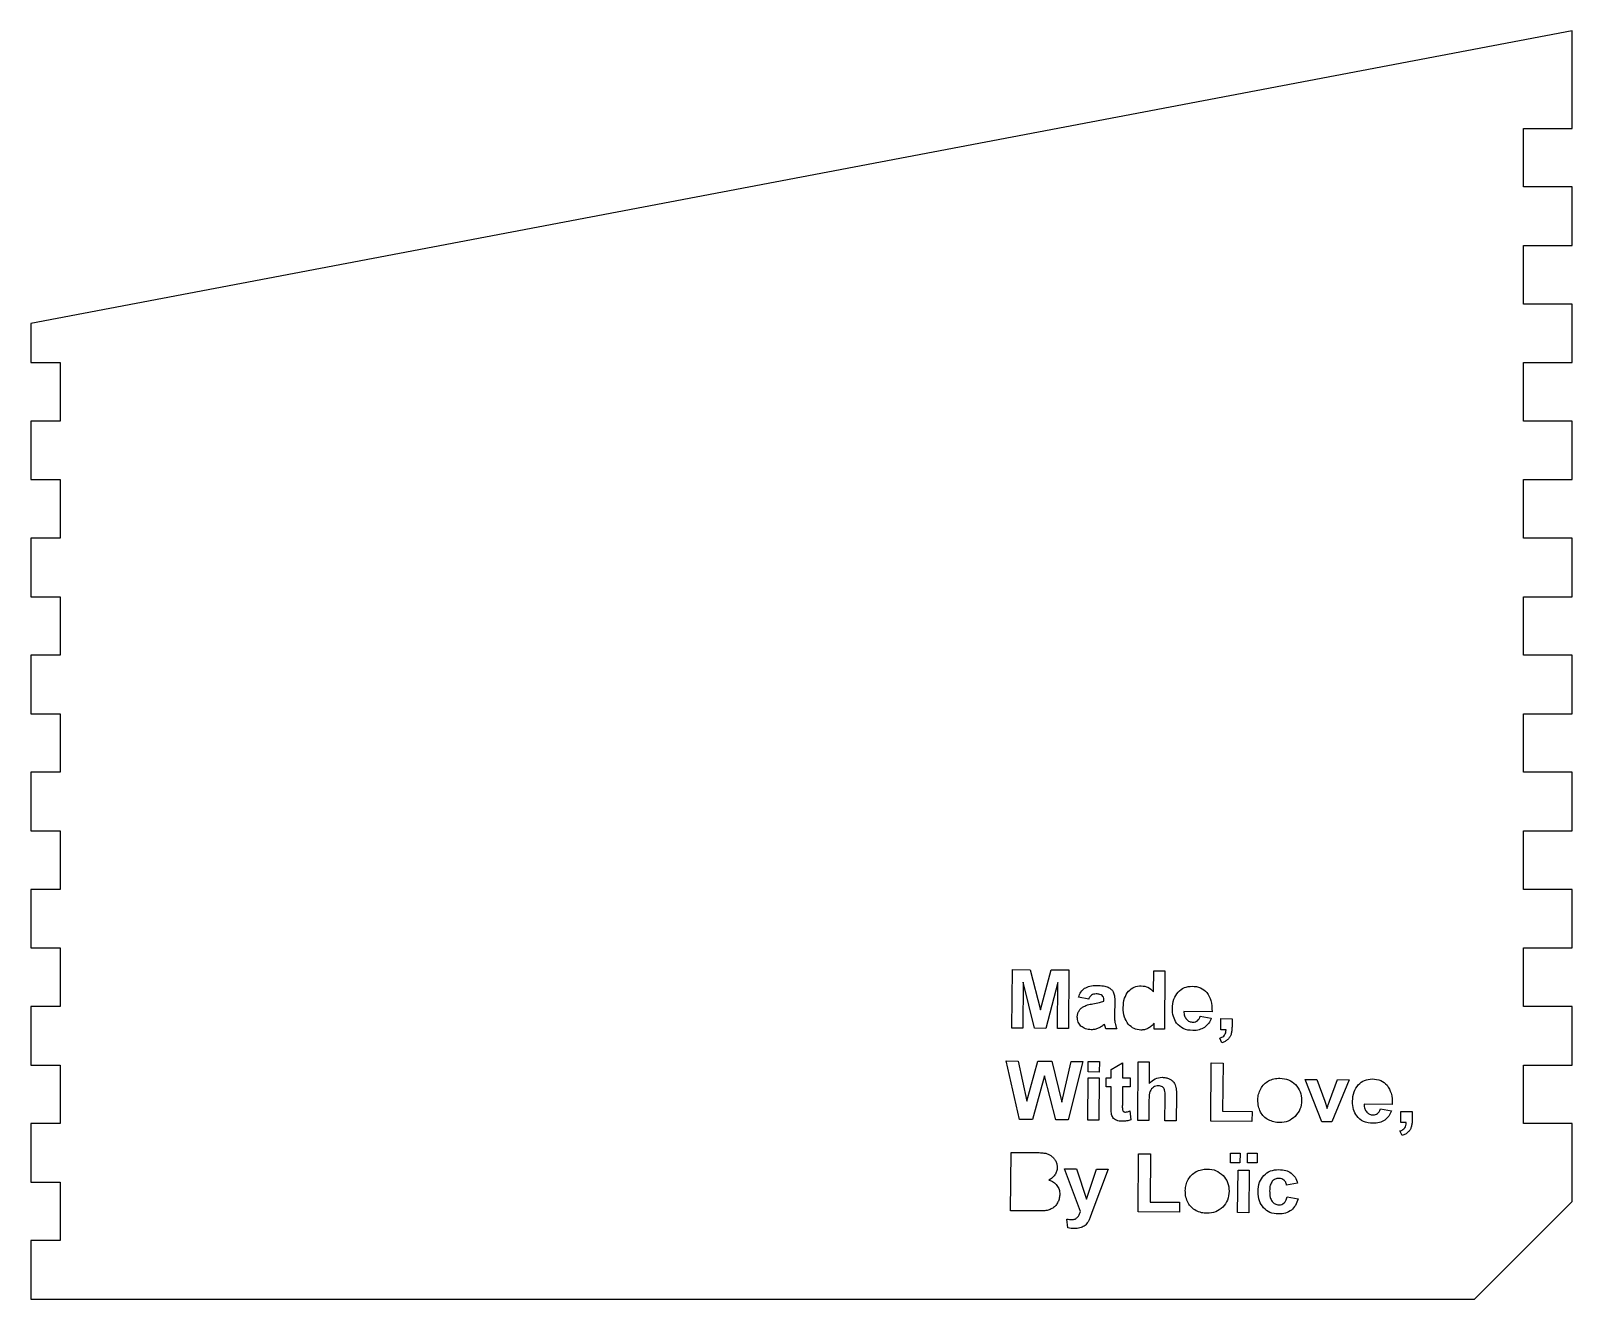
# Model space of a CAD drawing. Header units: millimetres. Extents: x -163 to -5, y 0 to 130.
import ezdxf

# ---------------------------------------------------------------- set-up
doc = ezdxf.new("R2010")
doc.units = ezdxf.units.MM
doc.layers.get('0').update_dxf_attribs({"linetype": 'CONTINUOUS'})

msp = doc.modelspace()

# ---------------------------------------------------------------- linework, layer by layer
for p, q in [((-47.91, 31.51), (-47.89, 33.67)), ((-47.89, 33.67), (-46.74, 33.66)), ((-46.74, 33.66), (-46.79, 27.66)), ((-54.56, 30.74), (-55.6, 30.94)), ((-53.02, 30.54), (-53.02, 30.66)), ((-51.89, 30.47), (-51.91, 29.13)), ((-41.92, 29.46), (-44.8, 29.48)), ((-43.13, 29.01), (-41.99, 28.81)), ((-41.03, 27.61), (-41.02, 28.76)), ((-41.02, 28.76), (-39.87, 28.75)), ((-39.87, 28.75), (-39.87, 27.93)), ((-51.66, 27.7), (-52.8, 27.71)), ((-47.86, 27.67), (-47.86, 28.3)), ((-46.79, 27.66), (-47.86, 27.67)), ((-40.47, 27.61), (-41.03, 27.61)), ((-40.91, 26.27), (-41.13, 26.75)), ((-52.24, 23.55), (-51.08, 24.21)), ((-51.08, 24.21), (-51.09, 22.67)), ((-49.54, 18.31), (-49.5, 24.31)), ((-49.5, 24.31), (-48.35, 24.31)), ((-48.35, 24.31), (-48.36, 22.1)), ((-52.78, 21.77), (-52.77, 22.69)), ((-52.77, 22.69), (-52.24, 22.68)), ((-52.24, 22.68), (-52.24, 23.55)), ((-51.09, 22.67), (-50.3, 22.67)), ((-50.3, 22.67), (-50.31, 21.75)), ((-30.66, 18.17), (-32.37, 22.53)), ((-32.37, 22.53), (-31.17, 22.52)), ((-31.17, 22.52), (-30.36, 20.29)), ((-29.89, 20.29), (-29.04, 22.5)), ((-27.86, 22.49), (-29.62, 18.16)), ((-29.04, 22.5), (-27.86, 22.49)), ((-52.25, 21.77), (-52.78, 21.77)), ((-52.26, 19.87), (-52.25, 21.77)), ((-51.1, 21.76), (-51.11, 20.01)), ((-50.31, 21.75), (-51.1, 21.76)), ((-46.74, 18.29), (-46.72, 20.59)), ((-45.57, 20.83), (-45.59, 18.28)), ((-50.33, 19.29), (-50.24, 18.39)), ((-48.38, 20.48), (-48.39, 18.31)), ((-30.36, 20.29), (-30.13, 19.55)), ((-23.45, 19.95), (-26.33, 19.97)), ((-24.66, 19.5), (-23.52, 19.3)), ((-22.56, 18.1), (-22.55, 19.25)), ((-22.55, 19.25), (-21.4, 19.24)), ((-21.4, 19.24), (-21.4, 18.42)), ((-48.39, 18.31), (-49.54, 18.31)), ((-45.59, 18.28), (-46.74, 18.29)), ((-29.62, 18.16), (-30.66, 18.17)), ((-22, 18.1), (-22.56, 18.1)), ((-22.44, 16.76), (-22.66, 17.24)), ((-62.56, 9.05), (-62.51, 15.05)), ((-62.51, 15.05), (-60.11, 15.03)), ((-55.41, 8.98), (-57.03, 13.36)), ((-57.03, 13.36), (-55.8, 13.35)), ((-55.8, 13.35), (-54.79, 10.25)), ((-54.79, 10.25), (-53.75, 13.33)), ((-52.56, 13.32), (-54.13, 9.15)), ((-53.75, 13.33), (-52.56, 13.32)), ((-33.14, 11.88), (-34.28, 11.69)), ((-34.23, 10.49), (-33.1, 10.29)), ((-60.52, 9.04), (-62.56, 9.05)), ((-56.69, 7.31), (-56.79, 8.21)), ((-54.13, 9.15), (-54.41, 8.4))]:
    msp.add_line(p, q)
for points in [[(-160, 54), (-163, 54), (-163, 48), (-160, 48), (-160, 42), (-163, 42), (-163, 36), (-160, 36), (-160, 30), (-163, 30), (-163, 24), (-160, 24), (-160, 18), (-163, 18), (-163, 12), (-160, 12), (-160, 6), (-163, 6), (-163, 0), (-15, 0), (-5, 10), (-5, 18), (-10, 18), (-10, 24), (-5, 24), (-5, 30), (-10, 30), (-10, 36), (-5, 36), (-5, 42), (-10, 42), (-10, 48), (-5, 48), (-5, 54), (-10, 54), (-10, 60), (-5, 60), (-5, 66), (-10, 66), (-10, 72), (-5, 72), (-5, 78), (-10, 78), (-10, 84), (-5, 84), (-5, 90), (-10, 90), (-10, 96), (-5, 96), (-5, 102), (-10, 102), (-10, 108), (-5, 108), (-5, 114), (-10, 114), (-10, 120), (-5, 120), (-5, 130), (-163, 100), (-163, 96), (-160, 96), (-160, 90), (-163, 90), (-163, 84), (-160, 84), (-160, 78), (-163, 78), (-163, 72), (-160, 72), (-160, 66), (-163, 66), (-163, 60), (-160, 60)], [(-61.27, 32.5), (-61.3, 27.77), (-62.43, 27.78), (-62.38, 33.78), (-60.57, 33.77), (-59.51, 29.67), (-58.4, 33.75), (-56.59, 33.74), (-56.64, 27.74), (-57.76, 27.74), (-57.72, 32.47), (-58.95, 27.75), (-60.12, 27.76)], [(-59.1, 22.88), (-60.32, 18.4), (-61.64, 18.41), (-63.02, 24.42), (-61.78, 24.41), (-60.91, 20.28), (-59.78, 24.4), (-58.34, 24.38), (-57.32, 20.19), (-56.37, 24.37), (-55.15, 24.36), (-56.65, 18.37), (-57.94, 18.38)], [(-53.46, 24.35), (-53.47, 23.28), (-54.62, 23.29), (-54.61, 24.36)], [(-37.82, 19.23), (-37.83, 18.22), (-42.05, 18.26), (-42, 24.21), (-40.79, 24.2), (-40.83, 19.26)], [(-53.47, 22.69), (-53.51, 18.35), (-54.66, 18.36), (-54.62, 22.7)], [(-45.25, 9.93), (-45.26, 8.92), (-49.49, 8.95), (-49.44, 14.9), (-48.23, 14.89), (-48.27, 9.95)], [(-39.05, 14.97), (-39.06, 13.98), (-40.04, 13.99), (-40.04, 14.98)], [(-37.29, 14.96), (-37.29, 13.97), (-38.28, 13.98), (-38.28, 14.96)], [(-38.1, 13.21), (-38.14, 8.86), (-39.29, 8.87), (-39.25, 13.22)]]:
    msp.add_lwpolyline(points, close=True)
for points, knots in [([(-55.6, 30.94), (-55.53, 31.13), (-55.41, 31.49), (-55.12, 31.75), (-54.99, 31.86)], [0, 0, 0, 0, 0.0598416, 0.112963, 0.112963, 0.112963, 0.112963]), ([(-54.99, 31.86), (-54.81, 31.95), (-54.41, 32.15), (-53.96, 32.15), (-53.71, 32.16)], [0, 0, 0, 0, 0.0580402, 0.1327088, 0.1327088, 0.1327088, 0.1327088]), ([(-53.71, 32.16), (-53.48, 32.15), (-53.09, 32.15), (-52.72, 32.02), (-52.56, 31.97)], [0, 0, 0, 0, 0.0672756, 0.1166777, 0.1166777, 0.1166777, 0.1166777]), ([(-52.56, 31.97), (-52.45, 31.9), (-52.24, 31.79), (-52.1, 31.59), (-52.04, 31.5)], [0, 0, 0, 0, 0.03815922, 0.07120695, 0.07120695, 0.07120695, 0.07120695]), ([(-50.49, 31.56), (-50.3, 31.72), (-49.92, 32.06), (-49.42, 32.1), (-49.17, 32.12)], [0, 0, 0, 0, 0.0729477, 0.1469027, 0.1469027, 0.1469027, 0.1469027]), ([(-49.17, 32.12), (-48.93, 32.09), (-48.44, 32.03), (-48.09, 31.68), (-47.91, 31.51)], [0, 0, 0, 0, 0.0696072, 0.1433737, 0.1433737, 0.1433737, 0.1433737]), ([(-45.4, 31.48), (-45.2, 31.66), (-44.78, 32.01), (-44.24, 32.06), (-43.97, 32.08)], [0, 0, 0, 0, 0.0787111, 0.1590687, 0.1590687, 0.1590687, 0.1590687]), ([(-43.97, 32.08), (-43.66, 32.06), (-43.08, 32.01), (-42.65, 31.62), (-42.44, 31.43)], [0, 0, 0, 0, 0.0882321, 0.1701089, 0.1701089, 0.1701089, 0.1701089]), ([(-55.06, 30.01), (-54.93, 30.06), (-54.63, 30.18), (-54.32, 30.24), (-54.14, 30.27)], [0, 0, 0, 0, 0.04130992, 0.09550074, 0.09550074, 0.09550074, 0.09550074]), ([(-54.28, 31.16), (-54.33, 31.11), (-54.46, 30.99), (-54.52, 30.83), (-54.56, 30.74)], [0, 0, 0, 0, 0.02276696, 0.05127938, 0.05127938, 0.05127938, 0.05127938]), ([(-53.8, 31.28), (-53.89, 31.28), (-54.06, 31.27), (-54.21, 31.2), (-54.28, 31.16)], [0, 0, 0, 0, 0.02748544, 0.0499569, 0.0499569, 0.0499569, 0.0499569]), ([(-54.14, 30.27), (-53.91, 30.31), (-53.53, 30.38), (-53.16, 30.5), (-53.02, 30.54)], [0, 0, 0, 0, 0.0697977, 0.115363, 0.115363, 0.115363, 0.115363]), ([(-53.18, 31.13), (-53.26, 31.17), (-53.45, 31.28), (-53.66, 31.28), (-53.8, 31.28)], [0, 0, 0, 0, 0.02589976, 0.06422776, 0.06422776, 0.06422776, 0.06422776]), ([(-53.02, 30.66), (-53.02, 30.76), (-53.02, 30.93), (-53.13, 31.07), (-53.18, 31.13)], [0, 0, 0, 0, 0.02868705, 0.05120664, 0.05120664, 0.05120664, 0.05120664]), ([(-52.04, 31.5), (-51.99, 31.37), (-51.88, 31.03), (-51.89, 30.68), (-51.89, 30.47)], [0, 0, 0, 0, 0.0413841, 0.1046826, 0.1046826, 0.1046826, 0.1046826]), ([(-51.02, 29.88), (-51, 30.22), (-50.98, 30.82), (-50.64, 31.33), (-50.49, 31.56)], [0, 0, 0, 0, 0.0981187, 0.1789013, 0.1789013, 0.1789013, 0.1789013]), ([(-45.98, 29.79), (-45.96, 30.12), (-45.92, 30.74), (-45.57, 31.25), (-45.4, 31.48)], [0, 0, 0, 0, 0.0973629, 0.1816787, 0.1816787, 0.1816787, 0.1816787]), ([(-42.44, 31.43), (-42.28, 31.16), (-41.92, 30.56), (-41.92, 29.86), (-41.92, 29.46)], [0, 0, 0, 0, 0.091063, 0.2068652, 0.2068652, 0.2068652, 0.2068652]), ([(-55.73, 28.92), (-55.73, 29.03), (-55.71, 29.26), (-55.6, 29.47), (-55.55, 29.57)], [0, 0, 0, 0, 0.03511646, 0.06867079, 0.06867079, 0.06867079, 0.06867079]), ([(-55.35, 27.99), (-55.47, 28.12), (-55.69, 28.39), (-55.72, 28.74), (-55.73, 28.92)], [0, 0, 0, 0, 0.0504156, 0.1021794, 0.1021794, 0.1021794, 0.1021794]), ([(-55.55, 29.57), (-55.49, 29.66), (-55.35, 29.84), (-55.16, 29.95), (-55.06, 30.01)], [0, 0, 0, 0, 0.03309881, 0.06693993, 0.06693993, 0.06693993, 0.06693993]), ([(-51.91, 29.13), (-51.91, 28.96), (-51.92, 28.68), (-51.88, 28.4), (-51.86, 28.28)], [0, 0, 0, 0, 0.0497975, 0.08478114, 0.08478114, 0.08478114, 0.08478114]), ([(-50.5, 28.19), (-50.65, 28.43), (-50.99, 28.94), (-51.01, 29.55), (-51.02, 29.88)], [0, 0, 0, 0, 0.0826455, 0.1796973, 0.1796973, 0.1796973, 0.1796973]), ([(-45.56, 28.29), (-45.68, 28.51), (-45.94, 28.98), (-45.97, 29.51), (-45.98, 29.79)], [0, 0, 0, 0, 0.0744586, 0.1578277, 0.1578277, 0.1578277, 0.1578277]), ([(-44.8, 29.48), (-44.79, 29.33), (-44.77, 29.03), (-44.61, 28.8), (-44.53, 28.69)], [0, 0, 0, 0, 0.04610685, 0.08579117, 0.08579117, 0.08579117, 0.08579117]), ([(-44.53, 28.69), (-44.44, 28.6), (-44.25, 28.43), (-43.99, 28.41), (-43.87, 28.4)], [0, 0, 0, 0, 0.03671205, 0.07382529, 0.07382529, 0.07382529, 0.07382529]), ([(-43.87, 28.4), (-43.78, 28.4), (-43.62, 28.41), (-43.48, 28.5), (-43.41, 28.54)], [0, 0, 0, 0, 0.02513486, 0.04848185, 0.04848185, 0.04848185, 0.04848185]), ([(-43.41, 28.54), (-43.35, 28.6), (-43.22, 28.73), (-43.16, 28.91), (-43.13, 29.01)], [0, 0, 0, 0, 0.02512725, 0.05568147, 0.05568147, 0.05568147, 0.05568147]), ([(-41.99, 28.81), (-42.07, 28.62), (-42.23, 28.24), (-42.54, 27.98), (-42.69, 27.86)], [0, 0, 0, 0, 0.0623954, 0.1202064, 0.1202064, 0.1202064, 0.1202064]), ([(-54.3, 27.62), (-54.51, 27.63), (-54.89, 27.65), (-55.21, 27.88), (-55.35, 27.99)], [0, 0, 0, 0, 0.0606972, 0.1140158, 0.1140158, 0.1140158, 0.1140158]), ([(-53.58, 27.76), (-53.7, 27.72), (-53.93, 27.63), (-54.17, 27.62), (-54.3, 27.62)], [0, 0, 0, 0, 0.036312, 0.07342243, 0.07342243, 0.07342243, 0.07342243]), ([(-52.95, 28.18), (-53.05, 28.09), (-53.24, 27.92), (-53.47, 27.81), (-53.58, 27.76)], [0, 0, 0, 0, 0.03947308, 0.07661207, 0.07661207, 0.07661207, 0.07661207]), ([(-52.91, 28.05), (-52.92, 28.07), (-52.93, 28.12), (-52.94, 28.16), (-52.95, 28.18)], [0, 0, 0, 0, 0.00884042, 0.01411456, 0.01411456, 0.01411456, 0.01411456]), ([(-52.8, 27.71), (-52.82, 27.75), (-52.86, 27.86), (-52.89, 27.98), (-52.91, 28.05)], [0, 0, 0, 0, 0.01508019, 0.03572994, 0.03572994, 0.03572994, 0.03572994]), ([(-51.86, 28.28), (-51.84, 28.19), (-51.79, 27.98), (-51.71, 27.8), (-51.66, 27.7)], [0, 0, 0, 0, 0.02928307, 0.0619981, 0.0619981, 0.0619981, 0.0619981]), ([(-49.22, 27.58), (-49.46, 27.61), (-49.96, 27.67), (-50.32, 28.01), (-50.5, 28.19)], [0, 0, 0, 0, 0.071145, 0.1453429, 0.1453429, 0.1453429, 0.1453429]), ([(-48.49, 27.75), (-48.61, 27.7), (-48.84, 27.6), (-49.1, 27.59), (-49.22, 27.58)], [0, 0, 0, 0, 0.03885469, 0.07581773, 0.07581773, 0.07581773, 0.07581773]), ([(-47.86, 28.3), (-47.95, 28.19), (-48.12, 27.97), (-48.37, 27.82), (-48.49, 27.75)], [0, 0, 0, 0, 0.0435523, 0.08443264, 0.08443264, 0.08443264, 0.08443264]), ([(-43.89, 27.54), (-44.23, 27.56), (-44.89, 27.61), (-45.34, 28.07), (-45.56, 28.29)], [0, 0, 0, 0, 0.1003592, 0.1890781, 0.1890781, 0.1890781, 0.1890781]), ([(-42.69, 27.86), (-42.87, 27.76), (-43.24, 27.56), (-43.66, 27.54), (-43.89, 27.54)], [0, 0, 0, 0, 0.0590819, 0.1252345, 0.1252345, 0.1252345, 0.1252345]), ([(-41.13, 26.75), (-41.02, 26.79), (-40.83, 26.85), (-40.69, 27), (-40.63, 27.06)], [0, 0, 0, 0, 0.03273736, 0.05939411, 0.05939411, 0.05939411, 0.05939411]), ([(-40.63, 27.06), (-40.59, 27.14), (-40.49, 27.31), (-40.48, 27.5), (-40.47, 27.61)], [0, 0, 0, 0, 0.02627118, 0.05767172, 0.05767172, 0.05767172, 0.05767172]), ([(-39.97, 27.14), (-40, 27.05), (-40.08, 26.86), (-40.22, 26.71), (-40.29, 26.63)], [0, 0, 0, 0, 0.03006148, 0.06168025, 0.06168025, 0.06168025, 0.06168025]), ([(-39.87, 27.93), (-39.88, 27.78), (-39.88, 27.52), (-39.94, 27.26), (-39.97, 27.14)], [0, 0, 0, 0, 0.04471401, 0.07944095, 0.07944095, 0.07944095, 0.07944095]), ([(-40.29, 26.63), (-40.38, 26.56), (-40.57, 26.4), (-40.79, 26.32), (-40.91, 26.27)], [0, 0, 0, 0, 0.03401112, 0.07104667, 0.07104667, 0.07104667, 0.07104667]), ([(-48.36, 22.1), (-48.17, 22.29), (-47.8, 22.65), (-47.28, 22.71), (-47.03, 22.74)], [0, 0, 0, 0, 0.078188, 0.1519353, 0.1519353, 0.1519353, 0.1519353]), ([(-47.03, 22.74), (-46.9, 22.73), (-46.65, 22.72), (-46.42, 22.63), (-46.31, 22.59)], [0, 0, 0, 0, 0.0379351, 0.07355991, 0.07355991, 0.07355991, 0.07355991]), ([(-46.31, 22.59), (-46.22, 22.54), (-46.03, 22.44), (-45.9, 22.28), (-45.83, 22.21)], [0, 0, 0, 0, 0.03262978, 0.06161133, 0.06161133, 0.06161133, 0.06161133]), ([(-45.83, 22.21), (-45.79, 22.13), (-45.69, 21.97), (-45.64, 21.79), (-45.62, 21.7)], [0, 0, 0, 0, 0.02771798, 0.05564361, 0.05564361, 0.05564361, 0.05564361]), ([(-36.93, 21.56), (-36.82, 21.73), (-36.62, 22.06), (-36.28, 22.27), (-36.12, 22.37)], [0, 0, 0, 0, 0.0583009, 0.1157635, 0.1157635, 0.1157635, 0.1157635]), ([(-36.12, 22.37), (-35.94, 22.45), (-35.57, 22.62), (-35.17, 22.64), (-34.96, 22.64)], [0, 0, 0, 0, 0.0587431, 0.1199803, 0.1199803, 0.1199803, 0.1199803]), ([(-34.96, 22.64), (-34.65, 22.62), (-34.05, 22.57), (-33.58, 22.18), (-33.35, 21.99)], [0, 0, 0, 0, 0.0911514, 0.1776484, 0.1776484, 0.1776484, 0.1776484]), ([(-26.93, 21.97), (-26.73, 22.15), (-26.31, 22.5), (-25.77, 22.55), (-25.5, 22.57)], [0, 0, 0, 0, 0.0787111, 0.1590688, 0.1590688, 0.1590688, 0.1590688]), ([(-25.5, 22.57), (-25.19, 22.54), (-24.61, 22.5), (-24.18, 22.11), (-23.97, 21.92)], [0, 0, 0, 0, 0.0882317, 0.1701086, 0.1701086, 0.1701086, 0.1701086]), ([(-48.26, 21.31), (-48.3, 21.2), (-48.37, 20.93), (-48.37, 20.64), (-48.38, 20.48)], [0, 0, 0, 0, 0.03560828, 0.08382018, 0.08382018, 0.08382018, 0.08382018]), ([(-47.93, 21.73), (-48, 21.67), (-48.15, 21.56), (-48.23, 21.4), (-48.26, 21.31)], [0, 0, 0, 0, 0.02615871, 0.054115, 0.054115, 0.054115, 0.054115]), ([(-47.42, 21.86), (-47.51, 21.86), (-47.69, 21.85), (-47.85, 21.77), (-47.93, 21.73)], [0, 0, 0, 0, 0.02733678, 0.05354915, 0.05354915, 0.05354915, 0.05354915]), ([(-47, 21.75), (-47.07, 21.78), (-47.2, 21.85), (-47.34, 21.86), (-47.42, 21.86)], [0, 0, 0, 0, 0.020368, 0.04339658, 0.04339658, 0.04339658, 0.04339658]), ([(-46.78, 21.46), (-46.8, 21.52), (-46.85, 21.63), (-46.95, 21.71), (-47, 21.75)], [0, 0, 0, 0, 0.01884294, 0.03782231, 0.03782231, 0.03782231, 0.03782231]), ([(-46.72, 20.59), (-46.71, 20.78), (-46.71, 21.07), (-46.76, 21.35), (-46.78, 21.46)], [0, 0, 0, 0, 0.05589023, 0.08717855, 0.08717855, 0.08717855, 0.08717855]), ([(-45.62, 21.7), (-45.6, 21.58), (-45.56, 21.29), (-45.56, 21), (-45.57, 20.83)], [0, 0, 0, 0, 0.0357827, 0.08665688, 0.08665688, 0.08665688, 0.08665688]), ([(-37.22, 20.45), (-37.2, 20.64), (-37.18, 21.03), (-37.01, 21.38), (-36.93, 21.56)], [0, 0, 0, 0, 0.0568182, 0.1153229, 0.1153229, 0.1153229, 0.1153229]), ([(-33.35, 21.99), (-33.17, 21.76), (-32.8, 21.28), (-32.75, 20.68), (-32.73, 20.37)], [0, 0, 0, 0, 0.0865441, 0.1772983, 0.1772983, 0.1772983, 0.1772983]), ([(-27.51, 20.28), (-27.49, 20.61), (-27.45, 21.23), (-27.1, 21.74), (-26.93, 21.97)], [0, 0, 0, 0, 0.097363, 0.1816787, 0.1816787, 0.1816787, 0.1816787]), ([(-23.97, 21.92), (-23.81, 21.65), (-23.45, 21.05), (-23.45, 20.35), (-23.45, 19.95)], [0, 0, 0, 0, 0.0910631, 0.2068652, 0.2068652, 0.2068652, 0.2068652]), ([(-52.23, 19.06), (-52.24, 19.16), (-52.27, 19.43), (-52.27, 19.7), (-52.26, 19.87)], [0, 0, 0, 0, 0.03041229, 0.0811709, 0.0811709, 0.0811709, 0.0811709]), ([(-52.08, 18.61), (-52.11, 18.68), (-52.19, 18.82), (-52.22, 18.97), (-52.23, 19.06)], [0, 0, 0, 0, 0.02185002, 0.04794421, 0.04794421, 0.04794421, 0.04794421]), ([(-51.11, 20.01), (-51.11, 19.86), (-51.12, 19.66), (-51.1, 19.45), (-51.09, 19.39)], [0, 0, 0, 0, 0.04210801, 0.06208064, 0.06208064, 0.06208064, 0.06208064]), ([(-51.09, 19.39), (-51.08, 19.36), (-51.06, 19.3), (-51.01, 19.26), (-50.99, 19.24)], [0, 0, 0, 0, 0.0088363, 0.01806122, 0.01806122, 0.01806122, 0.01806122]), ([(-50.99, 19.24), (-50.96, 19.22), (-50.9, 19.19), (-50.83, 19.18), (-50.8, 19.18)], [0, 0, 0, 0, 0.0098387, 0.02052523, 0.02052523, 0.02052523, 0.02052523]), ([(-50.8, 19.18), (-50.73, 19.19), (-50.57, 19.2), (-50.42, 19.26), (-50.33, 19.29)], [0, 0, 0, 0, 0.01973722, 0.04769911, 0.04769911, 0.04769911, 0.04769911]), ([(-36.95, 19.18), (-37.03, 19.37), (-37.2, 19.78), (-37.21, 20.22), (-37.22, 20.45)], [0, 0, 0, 0, 0.0616162, 0.1311942, 0.1311942, 0.1311942, 0.1311942]), ([(-36.13, 18.38), (-36.3, 18.48), (-36.63, 18.68), (-36.84, 19.01), (-36.95, 19.18)], [0, 0, 0, 0, 0.0582028, 0.1157579, 0.1157579, 0.1157579, 0.1157579]), ([(-32.73, 20.37), (-32.76, 20.06), (-32.81, 19.45), (-33.2, 18.97), (-33.38, 18.74)], [0, 0, 0, 0, 0.091587, 0.1790681, 0.1790681, 0.1790681, 0.1790681]), ([(-30.13, 19.55), (-30.11, 19.63), (-30.06, 19.75), (-30.03, 19.87), (-30.01, 19.92)], [0, 0, 0, 0, 0.02465591, 0.039092, 0.039092, 0.039092, 0.039092]), ([(-30.01, 19.92), (-29.99, 19.98), (-29.95, 20.1), (-29.91, 20.23), (-29.89, 20.29)], [0, 0, 0, 0, 0.01934986, 0.03882928, 0.03882928, 0.03882928, 0.03882928]), ([(-27.09, 18.78), (-27.21, 19), (-27.48, 19.46), (-27.5, 20), (-27.51, 20.28)], [0, 0, 0, 0, 0.0744588, 0.1578278, 0.1578278, 0.1578278, 0.1578278]), ([(-26.33, 19.97), (-26.32, 19.82), (-26.3, 19.52), (-26.14, 19.29), (-26.06, 19.17)], [0, 0, 0, 0, 0.04610677, 0.08579126, 0.08579126, 0.08579126, 0.08579126]), ([(-26.06, 19.17), (-25.97, 19.09), (-25.78, 18.92), (-25.53, 18.9), (-25.4, 18.89)], [0, 0, 0, 0, 0.03671196, 0.0738252, 0.0738252, 0.0738252, 0.0738252]), ([(-25.4, 18.89), (-25.31, 18.89), (-25.15, 18.9), (-25.01, 18.99), (-24.94, 19.03)], [0, 0, 0, 0, 0.02513508, 0.04848193, 0.04848193, 0.04848193, 0.04848193]), ([(-24.94, 19.03), (-24.88, 19.09), (-24.75, 19.22), (-24.69, 19.4), (-24.66, 19.5)], [0, 0, 0, 0, 0.02512736, 0.05568158, 0.05568158, 0.05568158, 0.05568158]), ([(-23.52, 19.3), (-23.6, 19.11), (-23.76, 18.73), (-24.07, 18.47), (-24.22, 18.35)], [0, 0, 0, 0, 0.0623953, 0.1202062, 0.1202062, 0.1202062, 0.1202062]), ([(-51.71, 18.34), (-51.79, 18.37), (-51.93, 18.44), (-52.03, 18.56), (-52.08, 18.61)], [0, 0, 0, 0, 0.02473108, 0.04596596, 0.04596596, 0.04596596, 0.04596596]), ([(-51.15, 18.23), (-51.25, 18.23), (-51.44, 18.24), (-51.62, 18.31), (-51.71, 18.34)], [0, 0, 0, 0, 0.02968522, 0.05731776, 0.05731776, 0.05731776, 0.05731776]), ([(-50.24, 18.39), (-50.38, 18.35), (-50.68, 18.24), (-50.99, 18.23), (-51.15, 18.23)], [0, 0, 0, 0, 0.04467025, 0.09295187, 0.09295187, 0.09295187, 0.09295187]), ([(-34.99, 18.1), (-35.19, 18.11), (-35.58, 18.14), (-35.95, 18.3), (-36.13, 18.38)], [0, 0, 0, 0, 0.0587623, 0.1179483, 0.1179483, 0.1179483, 0.1179483]), ([(-33.38, 18.74), (-33.61, 18.55), (-34.08, 18.17), (-34.68, 18.12), (-34.99, 18.1)], [0, 0, 0, 0, 0.0867968, 0.1766256, 0.1766256, 0.1766256, 0.1766256]), ([(-25.42, 18.03), (-25.76, 18.05), (-26.42, 18.1), (-26.87, 18.56), (-27.09, 18.78)], [0, 0, 0, 0, 0.1003592, 0.1890781, 0.1890781, 0.1890781, 0.1890781]), ([(-24.22, 18.35), (-24.4, 18.25), (-24.77, 18.05), (-25.19, 18.03), (-25.42, 18.03)], [0, 0, 0, 0, 0.0590818, 0.1252347, 0.1252347, 0.1252347, 0.1252347]), ([(-22.66, 17.24), (-22.55, 17.28), (-22.36, 17.34), (-22.22, 17.49), (-22.16, 17.55)], [0, 0, 0, 0, 0.0327372, 0.05939412, 0.05939412, 0.05939412, 0.05939412]), ([(-22.16, 17.55), (-22.12, 17.63), (-22.02, 17.8), (-22.01, 17.99), (-22, 18.1)], [0, 0, 0, 0, 0.02627118, 0.05767166, 0.05767166, 0.05767166, 0.05767166]), ([(-21.5, 17.63), (-21.53, 17.54), (-21.61, 17.34), (-21.75, 17.19), (-21.83, 17.12)], [0, 0, 0, 0, 0.03006139, 0.0616803, 0.0616803, 0.0616803, 0.0616803]), ([(-21.4, 18.42), (-21.41, 18.27), (-21.41, 18), (-21.47, 17.75), (-21.5, 17.63)], [0, 0, 0, 0, 0.04471401, 0.07944099, 0.07944099, 0.07944099, 0.07944099]), ([(-21.83, 17.12), (-21.91, 17.05), (-22.1, 16.89), (-22.32, 16.81), (-22.44, 16.76)], [0, 0, 0, 0, 0.0340107, 0.07104669, 0.07104669, 0.07104669, 0.07104669]), ([(-60.11, 15.03), (-59.9, 15.03), (-59.55, 15.03), (-59.2, 14.98), (-59.05, 14.97)], [0, 0, 0, 0, 0.0621766, 0.1064494, 0.1064494, 0.1064494, 0.1064494]), ([(-59.05, 14.97), (-58.94, 14.94), (-58.72, 14.89), (-58.52, 14.77), (-58.43, 14.71)], [0, 0, 0, 0, 0.03439295, 0.06773717, 0.06773717, 0.06773717, 0.06773717]), ([(-58.43, 14.71), (-58.34, 14.64), (-58.16, 14.5), (-58.03, 14.31), (-57.97, 14.21)], [0, 0, 0, 0, 0.03351109, 0.06849569, 0.06849569, 0.06849569, 0.06849569]), ([(-58.02, 12.73), (-58.11, 12.62), (-58.28, 12.4), (-58.52, 12.28), (-58.64, 12.21)], [0, 0, 0, 0, 0.04079736, 0.08200118, 0.08200118, 0.08200118, 0.08200118]), ([(-57.79, 13.51), (-57.8, 13.37), (-57.82, 13.09), (-57.96, 12.85), (-58.02, 12.73)], [0, 0, 0, 0, 0.040813, 0.08148965, 0.08148965, 0.08148965, 0.08148965]), ([(-57.97, 14.21), (-57.92, 14.1), (-57.81, 13.88), (-57.8, 13.63), (-57.79, 13.51)], [0, 0, 0, 0, 0.03596133, 0.0732353, 0.0732353, 0.0732353, 0.0732353]), ([(-44.36, 12.25), (-44.26, 12.42), (-44.05, 12.75), (-43.72, 12.96), (-43.56, 13.07)], [0, 0, 0, 0, 0.058301, 0.1157637, 0.1157637, 0.1157637, 0.1157637]), ([(-43.56, 13.07), (-43.38, 13.15), (-43.01, 13.31), (-42.61, 13.33), (-42.4, 13.34)], [0, 0, 0, 0, 0.0587431, 0.1199802, 0.1199802, 0.1199802, 0.1199802]), ([(-42.4, 13.34), (-42.09, 13.31), (-41.48, 13.26), (-41.02, 12.87), (-40.79, 12.69)], [0, 0, 0, 0, 0.0911516, 0.1776485, 0.1776485, 0.1776485, 0.1776485]), ([(-40.79, 12.69), (-40.61, 12.45), (-40.23, 11.98), (-40.19, 11.37), (-40.17, 11.06)], [0, 0, 0, 0, 0.0865441, 0.1772984, 0.1772984, 0.1772984, 0.1772984]), ([(-37.2, 11.02), (-37.18, 11.35), (-37.14, 11.97), (-36.78, 12.46), (-36.61, 12.69)], [0, 0, 0, 0, 0.0967704, 0.1803595, 0.1803595, 0.1803595, 0.1803595]), ([(-36.61, 12.69), (-36.4, 12.87), (-35.95, 13.23), (-35.37, 13.26), (-35.07, 13.28)], [0, 0, 0, 0, 0.080623, 0.1688766, 0.1688766, 0.1688766, 0.1688766]), ([(-35.07, 13.28), (-34.83, 13.27), (-34.38, 13.25), (-33.99, 13.03), (-33.81, 12.93)], [0, 0, 0, 0, 0.0717757, 0.1324516, 0.1324516, 0.1324516, 0.1324516]), ([(-33.81, 12.93), (-33.66, 12.79), (-33.35, 12.5), (-33.22, 12.1), (-33.14, 11.88)], [0, 0, 0, 0, 0.0590006, 0.1257652, 0.1257652, 0.1257652, 0.1257652]), ([(-58.64, 12.21), (-58.48, 12.15), (-58.15, 12.03), (-57.92, 11.78), (-57.81, 11.66)], [0, 0, 0, 0, 0.0530875, 0.1016801, 0.1016801, 0.1016801, 0.1016801]), ([(-57.81, 11.66), (-57.72, 11.52), (-57.55, 11.25), (-57.53, 10.92), (-57.52, 10.75)], [0, 0, 0, 0, 0.04732593, 0.09648272, 0.09648272, 0.09648272, 0.09648272]), ([(-44.66, 11.15), (-44.64, 11.34), (-44.61, 11.72), (-44.45, 12.08), (-44.36, 12.25)], [0, 0, 0, 0, 0.0568182, 0.1153228, 0.1153228, 0.1153228, 0.1153228]), ([(-44.38, 9.87), (-44.46, 10.06), (-44.64, 10.47), (-44.65, 10.91), (-44.66, 11.15)], [0, 0, 0, 0, 0.061616, 0.1311942, 0.1311942, 0.1311942, 0.1311942]), ([(-40.17, 11.06), (-40.2, 10.75), (-40.25, 10.14), (-40.63, 9.66), (-40.82, 9.43)], [0, 0, 0, 0, 0.0915868, 0.179068, 0.179068, 0.179068, 0.179068]), ([(-35.75, 12.08), (-35.82, 11.96), (-36, 11.65), (-36.01, 11.3), (-36.01, 11.09)], [0, 0, 0, 0, 0.0440464, 0.1039893, 0.1039893, 0.1039893, 0.1039893]), ([(-36.01, 11.09), (-36.01, 10.87), (-36.01, 10.48), (-35.83, 10.14), (-35.76, 10)], [0, 0, 0, 0, 0.066315, 0.1137826, 0.1137826, 0.1137826, 0.1137826]), ([(-35.06, 12.38), (-35.19, 12.37), (-35.46, 12.35), (-35.65, 12.17), (-35.75, 12.08)], [0, 0, 0, 0, 0.03933137, 0.07662712, 0.07662712, 0.07662712, 0.07662712]), ([(-34.54, 12.2), (-34.61, 12.25), (-34.77, 12.36), (-34.96, 12.37), (-35.06, 12.38)], [0, 0, 0, 0, 0.02660947, 0.05623709, 0.05623709, 0.05623709, 0.05623709]), ([(-34.28, 11.69), (-34.3, 11.79), (-34.34, 11.98), (-34.47, 12.13), (-34.54, 12.2)], [0, 0, 0, 0, 0.03121204, 0.05830015, 0.05830015, 0.05830015, 0.05830015]), ([(-57.71, 9.96), (-57.78, 9.84), (-57.92, 9.6), (-58.13, 9.43), (-58.24, 9.34)], [0, 0, 0, 0, 0.04143619, 0.08141153, 0.08141153, 0.08141153, 0.08141153]), ([(-57.52, 10.75), (-57.53, 10.62), (-57.55, 10.34), (-57.66, 10.09), (-57.71, 9.96)], [0, 0, 0, 0, 0.04064442, 0.08239923, 0.08239923, 0.08239923, 0.08239923]), ([(-43.56, 9.07), (-43.73, 9.18), (-44.07, 9.38), (-44.28, 9.71), (-44.38, 9.87)], [0, 0, 0, 0, 0.0582028, 0.1157578, 0.1157578, 0.1157578, 0.1157578]), ([(-36.64, 9.35), (-36.8, 9.58), (-37.16, 10.08), (-37.18, 10.69), (-37.2, 11.02)], [0, 0, 0, 0, 0.0833788, 0.1792814, 0.1792814, 0.1792814, 0.1792814]), ([(-35.76, 10), (-35.67, 9.91), (-35.47, 9.71), (-35.2, 9.69), (-35.07, 9.67)], [0, 0, 0, 0, 0.03872793, 0.07887095, 0.07887095, 0.07887095, 0.07887095]), ([(-35.07, 9.67), (-34.96, 9.68), (-34.77, 9.69), (-34.6, 9.8), (-34.53, 9.86)], [0, 0, 0, 0, 0.03013641, 0.05776666, 0.05776666, 0.05776666, 0.05776666]), ([(-34.53, 9.86), (-34.46, 9.94), (-34.31, 10.12), (-34.26, 10.36), (-34.23, 10.49)], [0, 0, 0, 0, 0.03095611, 0.07140234, 0.07140234, 0.07140234, 0.07140234]), ([(-33.1, 10.29), (-33.17, 10.06), (-33.3, 9.61), (-33.63, 9.28), (-33.78, 9.12)], [0, 0, 0, 0, 0.0729193, 0.1375218, 0.1375218, 0.1375218, 0.1375218]), ([(-59.05, 9.07), (-59.23, 9.06), (-59.71, 9.03), (-60.2, 9.04), (-60.52, 9.04)], [0, 0, 0, 0, 0.0517396, 0.1461912, 0.1461912, 0.1461912, 0.1461912]), ([(-58.24, 9.34), (-58.36, 9.28), (-58.61, 9.13), (-58.9, 9.09), (-59.05, 9.07)], [0, 0, 0, 0, 0.04125209, 0.08677097, 0.08677097, 0.08677097, 0.08677097]), ([(-56.79, 8.21), (-56.7, 8.2), (-56.54, 8.17), (-56.38, 8.16), (-56.3, 8.16)], [0, 0, 0, 0, 0.02599031, 0.04905052, 0.04905052, 0.04905052, 0.04905052]), ([(-56.3, 8.16), (-56.18, 8.16), (-55.96, 8.17), (-55.79, 8.32), (-55.71, 8.39)], [0, 0, 0, 0, 0.0353834, 0.06554198, 0.06554198, 0.06554198, 0.06554198]), ([(-55.71, 8.39), (-55.65, 8.47), (-55.51, 8.66), (-55.44, 8.87), (-55.41, 8.98)], [0, 0, 0, 0, 0.0316921, 0.06716377, 0.06716377, 0.06716377, 0.06716377]), ([(-54.41, 8.4), (-54.45, 8.28), (-54.54, 8.08), (-54.65, 7.9), (-54.7, 7.82)], [0, 0, 0, 0, 0.03667298, 0.06497426, 0.06497426, 0.06497426, 0.06497426]), ([(-42.43, 8.8), (-42.62, 8.81), (-43.02, 8.83), (-43.38, 8.99), (-43.56, 9.07)], [0, 0, 0, 0, 0.0587626, 0.1179482, 0.1179482, 0.1179482, 0.1179482]), ([(-40.82, 9.43), (-41.05, 9.24), (-41.52, 8.86), (-42.12, 8.82), (-42.43, 8.8)], [0, 0, 0, 0, 0.086797, 0.176626, 0.176626, 0.176626, 0.176626]), ([(-35.13, 8.74), (-35.42, 8.76), (-35.99, 8.81), (-36.43, 9.17), (-36.64, 9.35)], [0, 0, 0, 0, 0.0870022, 0.167245, 0.167245, 0.167245, 0.167245]), ([(-33.78, 9.12), (-33.97, 9.01), (-34.39, 8.76), (-34.87, 8.75), (-35.13, 8.74)], [0, 0, 0, 0, 0.0655739, 0.1416336, 0.1416336, 0.1416336, 0.1416336]), ([(-56.04, 7.24), (-56.15, 7.24), (-56.37, 7.25), (-56.59, 7.29), (-56.69, 7.31)], [0, 0, 0, 0, 0.03289052, 0.06554073, 0.06554073, 0.06554073, 0.06554073]), ([(-55.46, 7.3), (-55.55, 7.28), (-55.74, 7.24), (-55.94, 7.24), (-56.04, 7.24)], [0, 0, 0, 0, 0.02816499, 0.05926755, 0.05926755, 0.05926755, 0.05926755]), ([(-55.02, 7.49), (-55.08, 7.45), (-55.22, 7.37), (-55.37, 7.33), (-55.46, 7.3)], [0, 0, 0, 0, 0.0227435, 0.04809682, 0.04809682, 0.04809682, 0.04809682]), ([(-54.7, 7.82), (-54.75, 7.75), (-54.84, 7.63), (-54.96, 7.54), (-55.02, 7.49)], [0, 0, 0, 0, 0.02338656, 0.04548306, 0.04548306, 0.04548306, 0.04548306])]:
    msp.add_open_spline(points, degree=3, knots=knots)

doc.saveas('drawing.dxf')
